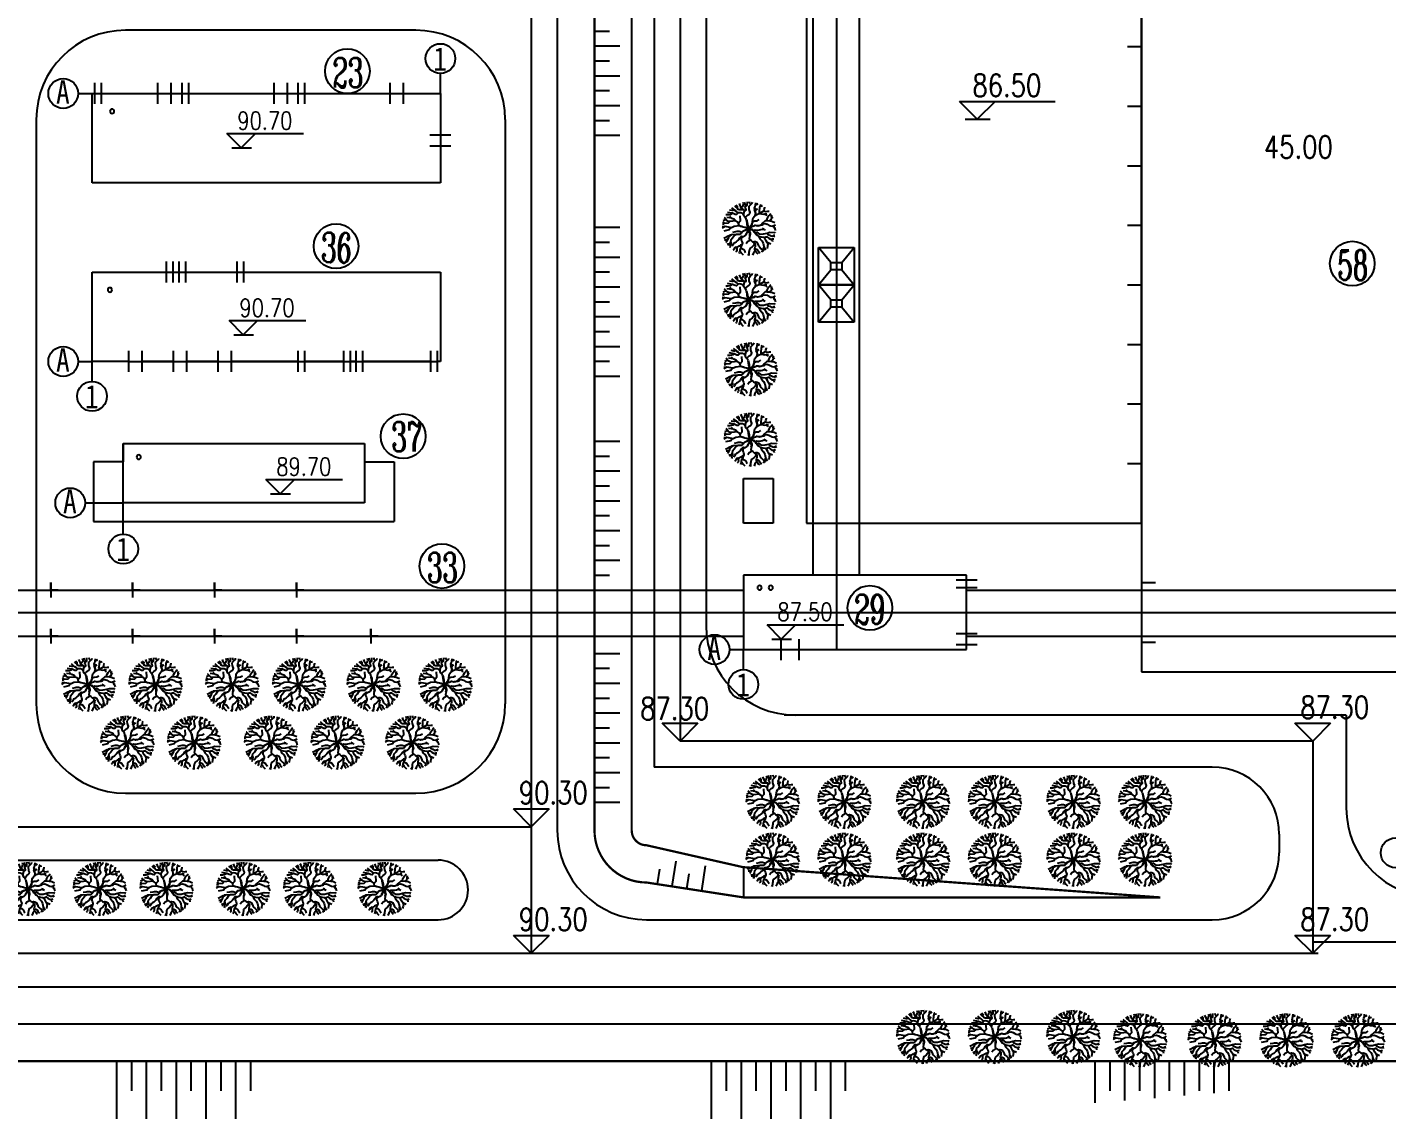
# Model space of a CAD drawing. Extents: x 532522 to 2902776, y -101917278 to 111238625.
# Drawn here: x 2902098.2 to 2902280.8, y 2548981.6 to 2549128.2 of the extents above; entities that cross this region are included whole.
import ezdxf
from ezdxf.enums import TextEntityAlignment as Align

# ---------------------------------------------------------------- set-up
doc = ezdxf.new("R2010")
doc.units = 0
doc.header["$LTSCALE"] = 1000
doc.header["$MEASUREMENT"] = 0
doc.linetypes.add('DASHDOT', pattern=[1, 0.5, -0.25, 0, -0.25])
doc.linetypes.add('DASHED', pattern=[19.05, 12.7, -6.35])
for name, color, linetype in [('1', 7, 'CONTINUOUS'), ('34', 7, 'CONTINUOUS'), ('NEW字', 2, 'CONTINUOUS'), ('NEW编号', 2, 'CONTINUOUS'), ('边坡', 3, 'CONTINUOUS'), ('道路', 5, 'CONTINUOUS')]:
    doc.layers.add(name, color=color, linetype=linetype)
doc.styles.add('_COMPLEX', font='COMPLEX.shx', dxfattribs={"width": 0.6})
doc.styles.add('BIGFONT', font='', dxfattribs={"width": 0.75})
doc.styles.add('DIM_FONT', font='SIMPLEX.shx', dxfattribs={"width": 0.8})
doc.styles.get('BIGFONT').set_extended_font_data('SimSun')

# ---------------------------------------------------------------- blocks, each defined once
blk = doc.blocks.new('VEGTRE')
at = {"layer": '34', "color": 95, "linetype": 'Continuous'}
for p, q in [((-8.528, 0.012), (-9.251, 0.386)), ((0.118, -8.826), (0.14, -9.251)), ((3.566, -7.88), (3.93, -8.367))]:
    blk.add_line(p, q, dxfattribs=at)
for points in [[(-5.516, 2.354), (-5.718, 2.925), (-6.014, 3.369), (-6.482, 4.138), (-6.364, 4.405), (-6.573, 4.79), (-7.162, 5.174), (-7.426, 5.518)], [(-4.4, 6.349), (-5.149, 6.149), (-5.738, 6.297), (-6.573, 6.509)], [(-2.28, 1.166), (-2.28, 1.166), (-2.588, 1.561), (-2.851, 2.005), (-2.762, 2.39), (-2.79, 2.715), (-3.321, 3.217), (-3.913, 3.602), (-4.236, 3.99), (-4.562, 4.344), (-4.855, 4.817), (-5.062, 5.113), (-5.651, 5.497), (-6.065, 5.795)], [(-2.046, 4.279), (-2.4, 4.964), (-3.287, 5.585), (-3.964, 6.236), (-4.882, 6.473), (-5.323, 6.918), (-5.978, 7.056)], [(-5.323, 6.918), (-5.362, 7.246), (-5.46, 7.463)], [(-2.195, 6.115), (-2.574, 6.648), (-3.106, 7.036), (-3.4, 7.185), (-3.962, 7.479), (-4.61, 7.805), (-4.773, 7.915)], [(-3.752, 7.369), (-3.99, 8.041), (-3.988, 8.338)], [(-2.021, 2.95), (-2.046, 4.279), (-2.195, 6.115), (-2.229, 6.518), (-2.46, 6.863), (-3.385, 8.6)], [(-1.333, 2.385), (-1.014, 3.395), (-1.014, 4.191), (-1.128, 4.636), (-1.306, 5.585)], [(0.397, 6.077), (-0.091, 6.602), (-0.424, 6.73), (-0.829, 8.612)], [(0.749, 8.303), (0.417, 8.867), (0.067, 9.236)], [(0.754, 9.176), (0.786, 8.248), (0.421, 5.99), (0.879, 5.048), (1.021, 3.397), (1.745, 3.549), (2.297, 4.056), (2.627, 4.528), (2.402, 6.574), (1.892, 7.12), (1.776, 8.509), (1.535, 8.749), (1.489, 9.113)], [(1.776, 8.509), (2.094, 8.662), (2.303, 8.938)], [(2.4, 6.569), (2.605, 7.267), (2.93, 7.679), (3.581, 8.303), (3.658, 8.472)], [(2.626, 4.535), (3.13, 4.899), (3.487, 5.697), (3.694, 6.082), (4.2, 6.525)], [(3.186, 7.925), (2.785, 8.597), (2.653, 8.841)], [(3.694, 6.082), (3.694, 6.585), (3.817, 7.533)], [(4.535, 1.708), (5.166, 2.212), (5.405, 2.749), (5.458, 3.195), (5.405, 3.713), (4.846, 4.231), (4.892, 4.745), (5.303, 5.581), (5.602, 7.304)], [(5.303, 5.581), (5.202, 5.697), (4.995, 6.082), (4.79, 6.494), (4.73, 7.087), (4.699, 7.94)], [(5.405, 3.715), (5.79, 4.156), (6.145, 4.662), (6.412, 4.985), (7.164, 5.812)], [(6.391, 4.959), (6.236, 5.518), (6.236, 5.725), (6.395, 6.648)], [(6.436, 1.643), (6.438, 3.318), (6.576, 3.653), (7.149, 4.036), (7.438, 4.497), (7.838, 4.863)], [(-5.072, -1.937), (-5.316, -1.81), (-5.788, -1.573), (-6.291, -1.097), (-6.762, -0.477), (-7.144, -0.179), (-7.677, -0.092), (-8.21, -0.003), (-9.26, 0.048)], [(-2.826, 2.118), (-3.087, 2.39), (-3.441, 2.687), (-3.737, 2.687), (-4.003, 2.656), (-4.241, 2.538), (-4.446, 2.391), (-5.01, 2.243), (-5.306, 2.273), (-5.778, 2.451), (-6.162, 2.631), (-6.487, 2.807), (-6.99, 3.043), (-7.521, 3.161), (-7.788, 2.985), (-8.085, 2.779), (-8.47, 2.513), (-9.051, 1.949)], [(-7.644, 3.079), (-7.906, 3.251), (-8.291, 3.34), (-8.579, 3.473)], [(-6.774, 2.944), (-6.814, 2.364), (-7.2, 1.771), (-7.88, 1.359), (-8.262, 1.156)], [(-6.48, 4.13), (-6.809, 4.197), (-7.373, 4.169), (-7.785, 4.256), (-8.041, 4.579)], [(-3.964, -0.615), (-4.554, 0.443), (-5.236, 0.966)], [(-2.528, -0.28), (-2.003, -0.333), (-1.532, -0.287), (-1.009, -0.157), (-0.532, 0.043), (-0.487, 0.128), (-0.547, 0.195), (-1.308, 0.535), (-1.732, 0.759), (-2.28, 1.166)], [(-1.836, 0.836), (-1.532, 0.733), (-1.116, 0.535), (-0.728, 0.366), (-0.39, 0.222), (-0.308, 0.227), (-0.28, 0.318), (-0.409, 0.672), (-0.636, 1.292), (-0.851, 1.797), (-0.99, 2.038), (-1.383, 2.386), (-2.021, 2.95)], [(-1.496, 2.487), (-1.121, 2.253), (-0.85, 2.084), (-0.631, 1.636), (-0.436, 1.202), (-0.25, 0.662), (-0.137, 0.338), (-0.082, 0.263), (0.005, 0.289), (0.087, 0.499), (0.217, 0.862), (0.39, 1.333), (0.535, 1.913), (0.667, 2.463), (0.776, 2.867), (0.944, 3.145)], [(1.021, 3.397), (0.781, 2.621), (0.631, 1.971), (0.446, 1.246), (0.217, 0.503), (0.181, 0.39), (0.227, 0.262), (0.33, 0.248), (0.841, 0.426), (1.405, 0.538), (2.063, 0.638), (2.492, 0.733), (2.858, 0.774)], [(3.063, 0.843), (2.672, 0.708), (2.15, 0.579), (1.579, 0.487), (1.012, 0.402), (0.627, 0.217), (0.272, 0.046), (0.227, -0.01), (0.325, -0.138), (0.631, -0.385), (1.205, -0.844), (1.463, -1.024), (1.971, -1.188)], [(1.682, 3.535), (2.169, 3.304), (2.692, 2.851), (4.438, 2.986)], [(3.063, 0.843), (3.328, 0.935), (3.95, 1.438), (4.453, 1.703), (5.191, 1.733), (5.991, 1.467), (6.227, 1.436), (6.494, 1.703), (6.82, 2.174), (7.145, 2.617), (7.503, 2.795), (8.005, 3.031), (8.622, 3.282)], [(3.581, 1.14), (4.067, 0.995), (4.569, 0.431), (4.892, -0.014), (5.277, -0.369), (5.689, -0.487), (6.222, -0.251), (6.549, -0.162), (7.318, -0.075), (7.703, -0.106), (8.205, -0.578), (8.704, -1.142), (9.144, -1.244)], [(6.128, 1.448), (6.462, 0.903), (6.966, 1.051), (7.379, 1.315), (7.677, 1.108), (8.027, 0.545), (9.212, 0.508)], [(7.15, 4.038), (7.415, 3.92), (7.622, 3.862), (8.115, 4.385)], [(7.313, 2.699), (7.617, 2.232), (7.971, 1.997), (8.477, 1.877), (9.005, 2.002)], [(7.607, 1.156), (7.822, 1.138), (8.238, 1.197), (9.109, 1.462)], [(-7.533, -2.133), (-7.918, -1.867), (-8.39, -1.542), (-9.183, -1.21)], [(-3.385, -0.159), (-3.45, -0.154), (-3.774, -0.39), (-4.101, -0.774), (-4.337, -1.041), (-4.516, -1.246), (-4.752, -1.574), (-4.959, -1.839), (-5.168, -2.015), (-5.405, -2.164), (-5.937, -2.133), (-6.203, -2.133), (-6.619, -2.015), (-6.913, -1.957), (-7.178, -1.985), (-7.475, -2.075), (-7.713, -2.311), (-7.978, -2.46), (-8.333, -2.696), (-8.744, -3.056)], [(-6.979, -1.964), (-6.973, -2.342), (-7.031, -2.636), (-7.27, -3.021), (-7.773, -3.287), (-8.159, -3.523), (-8.431, -3.836)], [(-7.467, -4.788), (-7.696, -4.588), (-8.154, -4.393)], [(-4.544, -1.287), (-4.398, -1.839), (-4.429, -2.313), (-4.667, -2.757), (-5.318, -3.111), (-5.88, -3.318), (-6.326, -3.644), (-6.8, -4.147), (-7.126, -4.528), (-7.364, -4.768), (-7.882, -4.867)], [(-5.373, -7.544), (-4.773, -6.301), (-4.157, -5.926), (-3.485, -5.583), (-3.097, -5.157), (-2.957, -4.362), (-2.723, -3.472), (-3.477, -3.759), (-4.239, -4.508), (-5.019, -4.947), (-6.152, -5.144), (-6.579, -5.092), (-7.516, -5.415)], [(-2.462, -3.179), (-2.137, -2.583), (-1.759, -2.28), (-1.347, -1.979), (-0.903, -1.67), (-0.496, -1.229), (-0.344, -0.944), (-0.215, -0.239), (-0.255, -0.128), (-0.359, -0.106), (-0.985, -0.282), (-1.626, -0.421), (-1.896, -0.446), (-2.446, -0.297), (-2.923, -0.203), (-3.385, -0.159)], [(1.2, -4.123), (0.961, -3.593), (0.913, -3.108), (0.897, -2.942), (0.997, -2.662), (1.092, -2.21), (0.831, -1.764), (0.703, -1.215), (0.494, -0.85), (0.212, -0.451), (0.109, -0.39), (0.005, -0.414), (-0.07, -0.533), (-0.188, -1.003), (-0.224, -1.147), (-0.641, -1.614), (-0.865, -1.855), (-1.516, -2.27), (-2.173, -2.856), (-2.723, -3.472)], [(-1.516, -2.27), (-1.195, -2.785), (-1.891, -3.706), (-1.81, -5.097), (-1.538, -6.27), (-1.277, -7.256), (-1.383, -8.903), (-1.521, -9.106)], [(-0.641, -1.614), (-0.465, -2.169), (-0.497, -3.026), (-0.439, -3.619), (-0.352, -4.121), (-0.147, -4.685), (-0.354, -5.393), (-0.503, -5.629)], [(2.289, -1.251), (1.369, -1.07), (0.949, -0.757), (0.272, -0.338), (0.525, -0.728), (0.745, -1.07), (0.821, -1.393), (0.979, -1.87), (1.191, -2.229), (0.985, -3.046), (1.251, -4.369)], [(1.251, -4.369), (1.333, -4.685), (1.627, -4.952), (1.744, -5.662), (1.535, -6.342), (1.12, -6.993), (0.913, -7.436), (0.851, -8.029), (1.145, -8.826), (1.335, -9.154)], [(1.263, -4.424), (1.868, -4.687), (2.81, -5.721), (2.749, -6.195), (2.682, -7.19), (2.651, -7.523), (2.497, -8.152), (2.115, -9.003)], [(2.289, -1.251), (3.273, -1.369), (3.718, -1.47), (4.297, -1.908), (4.509, -2.215), (4.892, -2.778), (5.333, -3.788), (6.144, -5.178), (5.853, -5.723), (5.997, -6.562), (6.022, -7.009)], [(2.289, -1.251), (2.622, -1.988), (2.668, -2.896), (3.077, -3.598)], [(4.509, -2.215), (5.359, -2.379), (5.863, -2.203), (6.366, -1.908), (7.164, -2.383)], [(5.241, -3.574), (5.089, -4.362), (5, -4.954), (5.115, -5.487), (5.232, -6.168)], [(5.333, -3.788), (5.653, -3.624), (6.273, -3.682), (6.894, -3.744), (7.456, -3.773), (7.75, -4.07), (7.93, -4.732)], [(5.964, -2.144), (6.308, -2.441), (6.776, -3.034)], [(6.708, -2.111), (7.077, -1.968), (7.61, -2.147), (8.109, -2.292), (8.918, -2.378)], [(7.605, -3.921), (7.841, -3.892), (8.226, -4.07), (8.258, -4.132)], [(8.046, -2.275), (8.258, -2.65), (8.658, -3.2)], [(8.268, -0.651), (8.617, -0.311), (9.226, -0.229)], [(-6.154, -5.144), (-6.419, -5.388), (-6.862, -5.537), (-7.209, -5.815)], [(-4.773, -6.301), (-5.475, -6.544), (-6.005, -6.426), (-6.809, -6.28)], [(-3.675, -7.646), (-4, -8.051), (-4.462, -8.113)], [(-3.097, -5.157), (-2.87, -5.896), (-2.783, -6.162), (-3.316, -6.841), (-3.614, -7.403), (-3.703, -7.757), (-3.526, -8.173), (-3.497, -8.573)], [(-2.456, -8.492), (-2.67, -8.706), (-2.846, -8.81)], [(-1.538, -6.27), (-2.044, -6.574), (-2.251, -7.198), (-2.549, -7.67), (-2.579, -8.113), (-2.521, -8.379), (-2.316, -8.733), (-2.277, -8.973)], [(1.041, -8.544), (0.436, -8.59), (0.079, -8.856), (-0.393, -9.062), (-0.711, -9.226)], [(-0.179, -4.798), (-0.06, -4.862), (0.297, -5.039)], [(2.682, -7.164), (3.128, -7.675), (3.544, -7.882), (4.135, -7.851), (4.62, -8.005)], [(2.749, -6.195), (3.569, -6.393), (4.232, -6.769), (4.728, -7.321), (4.964, -7.379), (5.123, -7.651)], [(5.062, -5.236), (4.879, -5.692), (4.463, -6.137)], [(6.144, -5.179), (6.595, -5.251), (7.246, -5.46), (7.42, -5.497)]]:
    blk.add_lwpolyline(points, dxfattribs=at)

msp = doc.modelspace()

# ---------------------------------------------------------------- linework, layer by layer
at = {"layer": '1', "color": 255, "linetype": 'Continuous'}
for p, q in [((2902202.87, 2549189.63), (2902202.87, 2549061.63)), ((2902247.87, 2549061.63), (2902247.87, 2549189.63)), ((2902203.72, 2549181.63), (2902203.72, 2549054.63)), ((2902209.92, 2549181.63), (2902209.92, 2549054.63)), ((2902247.87, 2549173.63), (2902247.87, 2549041.63)), ((2902246, 2549125.63), (2902247.87, 2549125.63)), ((2902153.67, 2549119.33), (2902153.67, 2549122.02)), ((2902105, 2549119.33), (2902106.87, 2549119.33)), ((2902106.87, 2549107.33), (2902106.87, 2549119.33)), ((2902106.87, 2549119.33), (2902107.26, 2549119.33)), ((2902107.26, 2549117.92), (2902107.26, 2549120.75)), ((2902107.26, 2549119.33), (2902148.72, 2549119.33)), ((2902108.16, 2549117.92), (2902108.16, 2549120.75)), ((2902108.16, 2549119.33), (2902115.72, 2549119.33)), ((2902115.72, 2549117.92), (2902115.72, 2549120.75)), ((2902117.52, 2549117.92), (2902117.52, 2549120.75)), ((2902117.52, 2549119.33), (2902118.96, 2549119.33)), ((2902118.96, 2549117.92), (2902118.96, 2549120.75)), ((2902119.86, 2549117.92), (2902119.86, 2549120.75)), ((2902119.86, 2549119.33), (2902131.32, 2549119.33)), ((2902131.32, 2549117.92), (2902131.32, 2549120.75)), ((2902133.12, 2549117.92), (2902133.12, 2549120.75)), ((2902133.12, 2549119.33), (2902134.56, 2549119.33)), ((2902134.56, 2549117.92), (2902134.56, 2549120.75)), ((2902135.46, 2549117.92), (2902135.46, 2549120.75)), ((2902135.46, 2549119.33), (2902146.92, 2549119.33)), ((2902146.92, 2549117.92), (2902146.92, 2549120.75)), ((2902148.72, 2549117.92), (2902148.72, 2549120.75)), ((2902148.72, 2549119.33), (2902153.67, 2549119.33)), ((2902153.67, 2549119.33), (2902153.67, 2549113.78)), ((2902246, 2549117.63), (2902247.87, 2549117.63)), ((2902152.25, 2549113.78), (2902155.09, 2549113.78)), ((2902153.67, 2549113.78), (2902153.67, 2549112.28)), ((2902152.25, 2549112.28), (2902155.09, 2549112.28)), ((2902153.67, 2549112.28), (2902153.67, 2549107.33)), ((2902246, 2549109.63), (2902247.87, 2549109.63)), ((2902153.67, 2549107.33), (2902106.87, 2549107.33)), ((2902246, 2549101.63), (2902247.87, 2549101.63)), ((2902206.12, 2549096.63), (2902204.47, 2549098.63)), ((2902204.47, 2549093.63), (2902204.47, 2549098.63)), ((2902204.47, 2549098.63), (2902206.87, 2549098.63)), ((2902206.87, 2549098.63), (2902209.27, 2549098.63)), ((2902207.62, 2549096.63), (2902209.27, 2549098.63)), ((2902209.27, 2549098.63), (2902209.27, 2549093.63)), ((2902116.89, 2549093.92), (2902116.89, 2549096.75)), ((2902117.79, 2549093.92), (2902117.79, 2549096.75)), ((2902118.57, 2549093.92), (2902118.57, 2549096.75)), ((2902119.47, 2549093.92), (2902119.47, 2549096.75)), ((2902126.37, 2549093.92), (2902126.37, 2549096.75)), ((2902127.27, 2549093.92), (2902127.27, 2549096.75)), ((2902204.47, 2549093.63), (2902206.12, 2549095.63)), ((2902206.12, 2549095.63), (2902206.12, 2549096.63)), ((2902206.12, 2549096.63), (2902206.87, 2549096.63)), ((2902207.62, 2549095.63), (2902206.12, 2549095.63)), ((2902206.87, 2549096.63), (2902207.62, 2549096.63)), ((2902207.62, 2549096.63), (2902207.62, 2549095.63)), ((2902207.62, 2549095.63), (2902209.27, 2549093.63)), ((2902106.87, 2549083.33), (2902106.87, 2549095.33)), ((2902106.87, 2549095.33), (2902116.89, 2549095.33)), ((2902116.89, 2549095.33), (2902127.27, 2549095.33)), ((2902117.79, 2549095.33), (2902118.57, 2549095.33)), ((2902119.47, 2549095.33), (2902126.37, 2549095.33)), ((2902127.27, 2549095.33), (2902153.67, 2549095.33)), ((2902153.67, 2549095.33), (2902153.67, 2549083.33)), ((2902206.12, 2549091.63), (2902204.47, 2549093.63)), ((2902204.47, 2549088.63), (2902204.47, 2549093.63)), ((2902204.47, 2549093.63), (2902206.87, 2549093.63)), ((2902209.27, 2549093.63), (2902204.47, 2549093.63)), ((2902206.87, 2549093.63), (2902209.27, 2549093.63)), ((2902207.62, 2549091.63), (2902209.27, 2549093.63)), ((2902209.27, 2549093.63), (2902209.27, 2549088.63)), ((2902246, 2549093.63), (2902247.87, 2549093.63)), ((2902204.47, 2549088.63), (2902206.12, 2549090.63)), ((2902206.12, 2549090.63), (2902206.12, 2549091.63)), ((2902206.12, 2549091.63), (2902206.87, 2549091.63)), ((2902207.62, 2549090.63), (2902206.12, 2549090.63)), ((2902206.87, 2549091.63), (2902207.62, 2549091.63)), ((2902207.62, 2549091.63), (2902207.62, 2549090.63)), ((2902207.62, 2549090.63), (2902209.27, 2549088.63)), ((2902209.27, 2549088.63), (2902204.47, 2549088.63)), ((2902111.82, 2549081.92), (2902111.82, 2549084.75)), ((2902113.62, 2549081.92), (2902113.62, 2549084.75)), ((2902117.82, 2549081.92), (2902117.82, 2549084.75)), ((2902119.62, 2549081.92), (2902119.62, 2549084.75)), ((2902123.82, 2549081.92), (2902123.82, 2549084.75)), ((2902125.62, 2549081.92), (2902125.62, 2549084.75)), ((2902134.56, 2549081.92), (2902134.56, 2549084.75)), ((2902135.46, 2549081.92), (2902135.46, 2549084.75)), ((2902140.68, 2549081.92), (2902140.68, 2549084.75)), ((2902141.58, 2549081.92), (2902141.58, 2549084.75)), ((2902142.36, 2549081.92), (2902142.36, 2549084.75)), ((2902143.26, 2549081.92), (2902143.26, 2549084.75)), ((2902152.38, 2549081.92), (2902152.38, 2549084.75)), ((2902153.28, 2549081.92), (2902153.28, 2549084.75)), ((2902246, 2549085.63), (2902247.87, 2549085.63)), ((2902105, 2549083.33), (2902106.87, 2549083.33)), ((2902106.87, 2549080.65), (2902106.87, 2549083.33)), ((2902111.82, 2549083.33), (2902106.87, 2549083.33)), ((2902111.82, 2549083.33), (2902153.28, 2549083.33)), ((2902117.82, 2549083.33), (2902113.62, 2549083.33)), ((2902123.82, 2549083.33), (2902119.62, 2549083.33)), ((2902134.56, 2549083.33), (2902125.62, 2549083.33)), ((2902140.68, 2549083.33), (2902135.46, 2549083.33)), ((2902142.36, 2549083.33), (2902141.58, 2549083.33)), ((2902152.38, 2549083.33), (2902143.26, 2549083.33)), ((2902153.67, 2549083.33), (2902153.28, 2549083.33)), ((2902246, 2549077.63), (2902247.87, 2549077.63)), ((2902111.07, 2549072.33), (2902111.07, 2549069.83)), ((2902111.07, 2549064.33), (2902111.07, 2549072.33)), ((2902111.07, 2549072.33), (2902143.47, 2549072.33)), ((2902143.47, 2549072.33), (2902143.47, 2549069.83)), ((2902143.47, 2549072.33), (2902143.47, 2549064.33)), ((2902111.07, 2549069.83), (2902107.07, 2549069.83)), ((2902107.07, 2549069.83), (2902107.07, 2549061.83)), ((2902143.47, 2549069.83), (2902147.47, 2549069.83)), ((2902147.47, 2549069.83), (2902147.47, 2549061.83)), ((2902246, 2549069.63), (2902247.87, 2549069.63)), ((2902194.37, 2549061.63), (2902194.37, 2549067.63)), ((2902194.37, 2549067.63), (2902198.37, 2549067.63)), ((2902198.37, 2549067.63), (2902198.37, 2549061.63)), ((2902105.94, 2549064.33), (2902111.07, 2549064.33)), ((2902111.07, 2549060.14), (2902111.07, 2549064.33)), ((2902143.47, 2549064.33), (2902111.07, 2549064.33)), ((2902107.07, 2549061.83), (2902147.47, 2549061.83)), ((2902198.37, 2549061.63), (2902194.37, 2549061.63)), ((2902202.87, 2549061.63), (2902247.87, 2549061.63)), ((2902246, 2549061.63), (2902247.87, 2549061.63)), ((2902201.37, 2549054.63), (2902194.37, 2549054.63)), ((2902194.37, 2549054.63), (2902194.37, 2549044.63)), ((2902222.96, 2549053.99), (2902225.79, 2549053.99)), ((2902224.37, 2549052.99), (2902224.37, 2549053.99)), ((2902247.87, 2549053.63), (2902249.75, 2549053.63)), ((2902073.87, 2549052.63), (2902160.87, 2549052.63)), ((2902222.96, 2549052.99), (2902225.79, 2549052.99)), ((2902224.37, 2549052.63), (2902247.87, 2549052.63)), ((2902247.87, 2549052.63), (2902337.87, 2549052.63)), ((2902073.87, 2549046.43), (2902160.87, 2549046.43)), ((2902222.96, 2549046.8), (2902225.79, 2549046.8)), ((2902224.37, 2549045.3), (2902224.37, 2549046.8)), ((2902224.37, 2549046.43), (2902247.87, 2549046.43)), ((2902247.87, 2549046.43), (2902337.87, 2549046.43)), ((2902192.5, 2549044.63), (2902194.37, 2549044.63)), ((2902194.37, 2549041.95), (2902194.37, 2549044.63)), ((2902194.37, 2549044.63), (2902199.47, 2549044.63)), ((2902199.47, 2549043.22), (2902199.47, 2549046.05)), ((2902199.47, 2549044.63), (2902201.87, 2549044.63)), ((2902201.87, 2549043.22), (2902201.87, 2549046.05)), ((2902222.96, 2549045.3), (2902225.79, 2549045.3)), ((2902247.87, 2549045.63), (2902249.75, 2549045.63)), ((2902247.87, 2549041.63), (2902292.87, 2549041.63))]:
    msp.add_line(p, q, dxfattribs=at)
at = {"layer": '1', "color": 255}
for p, q in [((2902101.32, 2549052.63), (2902101.32, 2549053.63)), ((2902101.32, 2549053.63), (2902101.32, 2549051.63)), ((2902112.32, 2549052.63), (2902112.32, 2549053.63)), ((2902112.32, 2549053.63), (2902112.32, 2549051.63)), ((2902123.32, 2549052.63), (2902123.32, 2549053.63)), ((2902123.32, 2549053.63), (2902123.32, 2549051.63)), ((2902134.32, 2549052.63), (2902134.32, 2549053.63)), ((2902134.32, 2549053.63), (2902134.32, 2549051.63)), ((2902224.37, 2549054.63), (2902201.37, 2549054.63)), ((2902224.37, 2549053.99), (2902224.37, 2549054.63)), ((2902100.32, 2549052.63), (2902102.32, 2549052.63)), ((2902102.32, 2549052.63), (2902101.32, 2549052.63)), ((2902111.32, 2549052.63), (2902113.32, 2549052.63)), ((2902113.32, 2549052.63), (2902112.32, 2549052.63)), ((2902122.32, 2549052.63), (2902124.32, 2549052.63)), ((2902124.32, 2549052.63), (2902123.32, 2549052.63)), ((2902133.32, 2549052.63), (2902135.32, 2549052.63)), ((2902135.32, 2549052.63), (2902134.32, 2549052.63)), ((2902224.37, 2549046.8), (2902224.37, 2549052.99)), ((2902100.32, 2549046.43), (2902102.32, 2549046.43)), ((2902101.32, 2549046.43), (2902101.32, 2549047.43)), ((2902101.32, 2549047.43), (2902101.32, 2549045.43)), ((2902102.32, 2549046.43), (2902101.32, 2549046.43)), ((2902111.32, 2549046.43), (2902113.32, 2549046.43)), ((2902112.32, 2549046.43), (2902112.32, 2549047.43)), ((2902112.32, 2549047.43), (2902112.32, 2549045.43)), ((2902113.32, 2549046.43), (2902112.32, 2549046.43)), ((2902122.32, 2549046.43), (2902124.32, 2549046.43)), ((2902123.32, 2549046.43), (2902123.32, 2549047.43)), ((2902123.32, 2549047.43), (2902123.32, 2549045.43)), ((2902124.32, 2549046.43), (2902123.32, 2549046.43)), ((2902133.32, 2549046.43), (2902135.32, 2549046.43)), ((2902134.32, 2549046.43), (2902134.32, 2549047.43)), ((2902134.32, 2549047.43), (2902134.32, 2549045.43)), ((2902135.32, 2549046.43), (2902134.32, 2549046.43)), ((2902143.32, 2549046.43), (2902145.32, 2549046.43)), ((2902144.32, 2549046.43), (2902144.32, 2549047.43)), ((2902144.32, 2549047.43), (2902144.32, 2549045.43)), ((2902145.32, 2549046.43), (2902144.32, 2549046.43)), ((2902194.37, 2549044.63), (2902199.47, 2549044.63)), ((2902201.87, 2549044.63), (2902224.37, 2549044.63)), ((2902224.37, 2549044.63), (2902224.37, 2549045.3))]:
    msp.add_line(p, q, dxfattribs=at)
at = {"layer": '1', "color": 255, "linetype": 'DASHED', "ltscale": 0.02}
for p, q in [((2902160.87, 2549052.63), (2902194.37, 2549052.63)), ((2902160.87, 2549046.43), (2902194.37, 2549046.43))]:
    msp.add_line(p, q, dxfattribs=at)
at = {"layer": '1', "color": 1, "linetype": 'Continuous'}
msp.add_line((2902410.87, 2548994.33), (2901873.37, 2548994.33), dxfattribs=at)
at = {"layer": '1', "color": 255, "linetype": 'DASHDOT', "ltscale": 2}
for points in [[(2902206.87, 2549181.63), (2902206.87, 2549044.63)], [(2901984.87, 2549049.63), (2902337.87, 2549049.63)]]:
    msp.add_lwpolyline(points, dxfattribs=at)
at = {"layer": '1', "color": 255, "linetype": 'Continuous'}
for centre in [(2902153.67, 2549124.02), (2902103, 2549119.33), (2902103, 2549083.33), (2902106.87, 2549078.65), (2902103.94, 2549064.33), (2902111.07, 2549058.14), (2902190.5, 2549044.63), (2902194.37, 2549039.95), (2902282, 2549017.33)]:
    msp.add_circle(centre, 2, dxfattribs=at)
for centre, start, end in [((2902109.57, 2549116.95), 0, 180), ((2902109.57, 2549116.95), 180, 0), ((2902109.27, 2549092.95), 0, 180), ((2902109.27, 2549092.95), 180, 0), ((2902113.15, 2549070.49), 0, 180), ((2902113.15, 2549070.49), 180, 0), ((2902196.56, 2549052.93), 0, 180), ((2902196.56, 2549052.93), 180, 0), ((2902198.05, 2549052.93), 0, 180), ((2902198.05, 2549052.93), 180, 0)]:
    msp.add_arc(centre, 0.291, start, end, dxfattribs=at)
at = {"layer": 'NEW字', "color": 255}
for p, q in [((2902223.4, 2549118.26), (2902228.2, 2549118.26)), ((2902225.8, 2549115.86), (2902223.4, 2549118.26)), ((2902225.8, 2549118.26), (2902236.27, 2549118.26)), ((2902228.2, 2549118.26), (2902225.8, 2549115.86)), ((2902224.19, 2549115.86), (2902227.52, 2549115.86)), ((2902124.99, 2549113.94), (2902128.83, 2549113.94)), ((2902126.91, 2549112.02), (2902124.99, 2549113.94)), ((2902126.91, 2549113.94), (2902135.29, 2549113.94)), ((2902128.83, 2549113.94), (2902126.91, 2549112.02)), ((2902125.63, 2549112.02), (2902128.29, 2549112.02)), ((2902125.27, 2549088.82), (2902129.11, 2549088.82)), ((2902127.19, 2549086.9), (2902125.27, 2549088.82)), ((2902127.19, 2549088.82), (2902135.57, 2549088.82)), ((2902129.11, 2549088.82), (2902127.19, 2549086.9)), ((2902125.9, 2549086.9), (2902128.57, 2549086.9)), ((2902130.23, 2549067.48), (2902134.07, 2549067.48)), ((2902132.15, 2549065.56), (2902130.23, 2549067.48)), ((2902132.15, 2549067.48), (2902140.52, 2549067.48)), ((2902134.07, 2549067.48), (2902132.15, 2549065.56)), ((2902130.86, 2549065.56), (2902133.53, 2549065.56)), ((2902197.55, 2549047.97), (2902201.39, 2549047.97)), ((2902199.47, 2549046.05), (2902197.55, 2549047.97)), ((2902199.47, 2549047.97), (2902207.85, 2549047.97)), ((2902201.39, 2549047.97), (2902199.47, 2549046.05)), ((2902198.19, 2549046.05), (2902200.85, 2549046.05)), ((2902183.47, 2549034.73), (2902188.27, 2549034.73)), ((2902185.87, 2549032.33), (2902183.47, 2549034.73)), ((2902188.27, 2549034.73), (2902185.87, 2549032.33)), ((2902268.47, 2549034.73), (2902273.27, 2549034.73)), ((2902270.87, 2549032.33), (2902268.47, 2549034.73)), ((2902273.27, 2549034.73), (2902270.87, 2549032.33)), ((2902163.47, 2549023.23), (2902168.27, 2549023.23)), ((2902165.87, 2549020.83), (2902163.47, 2549023.23)), ((2902168.27, 2549023.23), (2902165.87, 2549020.83)), ((2902163.47, 2549006.23), (2902168.27, 2549006.23)), ((2902165.87, 2549003.83), (2902163.47, 2549006.23)), ((2902168.27, 2549006.23), (2902165.87, 2549003.83)), ((2902268.47, 2549006.23), (2902273.27, 2549006.23)), ((2902270.87, 2549003.83), (2902268.47, 2549006.23)), ((2902273.27, 2549006.23), (2902270.87, 2549003.83))]:
    msp.add_line(p, q, dxfattribs=at)
at = {"layer": 'NEW编号', "color": 255}
for centre in [(2902141.17, 2549122.33), (2902139.65, 2549098.82), (2902276.18, 2549096.47), (2902148.67, 2549073.29), (2902153.87, 2549055.85), (2902211.38, 2549050.23)]:
    msp.add_circle(centre, 3, dxfattribs=at)
at = {"layer": '边坡', "color": 3}
for p, q in [((2902174.37, 2549127.71), (2902176.39, 2549127.71)), ((2902174.37, 2549125.71), (2902177.79, 2549125.71)), ((2902174.37, 2549123.71), (2902176.39, 2549123.71)), ((2902174.37, 2549121.71), (2902177.79, 2549121.71)), ((2902174.37, 2549119.71), (2902176.39, 2549119.71)), ((2902174.37, 2549117.71), (2902177.79, 2549117.71)), ((2902174.37, 2549115.71), (2902176.39, 2549115.71)), ((2902174.37, 2549113.71), (2902177.79, 2549113.71)), ((2902174.37, 2549101.35), (2902177.79, 2549101.35)), ((2902174.37, 2549099.35), (2902176.39, 2549099.35)), ((2902174.37, 2549097.35), (2902177.79, 2549097.35)), ((2902174.37, 2549095.35), (2902176.39, 2549095.35)), ((2902174.37, 2549093.35), (2902177.79, 2549093.35)), ((2902174.37, 2549091.35), (2902176.39, 2549091.35)), ((2902174.37, 2549089.35), (2902177.79, 2549089.35)), ((2902174.37, 2549087.35), (2902176.39, 2549087.35)), ((2902174.37, 2549085.35), (2902177.79, 2549085.35)), ((2902174.37, 2549083.35), (2902176.39, 2549083.35)), ((2902174.37, 2549081.35), (2902177.79, 2549081.35)), ((2902174.37, 2549072.63), (2902177.79, 2549072.63)), ((2902174.37, 2549070.63), (2902176.39, 2549070.63)), ((2902174.37, 2549068.63), (2902177.79, 2549068.63)), ((2902174.37, 2549066.63), (2902176.39, 2549066.63)), ((2902174.37, 2549064.63), (2902177.79, 2549064.63)), ((2902174.37, 2549062.63), (2902176.39, 2549062.63)), ((2902174.37, 2549060.63), (2902177.79, 2549060.63)), ((2902174.37, 2549058.63), (2902176.39, 2549058.63)), ((2902174.37, 2549056.63), (2902177.79, 2549056.63)), ((2902174.37, 2549054.63), (2902176.39, 2549054.63)), ((2902174.37, 2549052.63), (2902177.79, 2549052.63)), ((2902174.37, 2549044.12), (2902177.79, 2549044.12)), ((2902174.37, 2549042.12), (2902176.39, 2549042.12)), ((2902174.37, 2549040.12), (2902177.79, 2549040.12)), ((2902174.37, 2549038.12), (2902176.39, 2549038.12)), ((2902174.37, 2549036.12), (2902177.79, 2549036.12)), ((2902174.37, 2549034.12), (2902176.39, 2549034.12)), ((2902174.37, 2549032.12), (2902177.79, 2549032.12)), ((2902174.37, 2549030.12), (2902176.39, 2549030.12)), ((2902174.37, 2549028.12), (2902177.79, 2549028.12)), ((2902174.37, 2549026.12), (2902176.39, 2549026.12)), ((2902174.37, 2549024.12), (2902177.79, 2549024.12)), ((2902182.84, 2549013.14), (2902183.15, 2549015.13)), ((2902184.81, 2549012.83), (2902185.35, 2549016.2)), ((2902188.77, 2549012.2), (2902189.3, 2549015.57)), ((2902194.37, 2549015.4), (2902194.37, 2549011.34)), ((2902186.79, 2549012.51), (2902187.11, 2549014.5)), ((2902110.16, 2548989.33), (2902110.16, 2548981.84)), ((2902112.16, 2548989.33), (2902112.16, 2548985.59)), ((2902114.16, 2548989.33), (2902114.16, 2548981.84)), ((2902116.16, 2548989.33), (2902116.16, 2548985.59)), ((2902118.16, 2548989.33), (2902118.16, 2548981.84)), ((2902120.16, 2548989.33), (2902120.16, 2548985.59)), ((2902122.16, 2548989.33), (2902122.16, 2548981.84)), ((2902124.16, 2548989.33), (2902124.16, 2548985.59)), ((2902126.16, 2548989.33), (2902126.16, 2548981.84)), ((2902128.16, 2548989.33), (2902128.16, 2548985.59)), ((2902190.06, 2548989.33), (2902190.06, 2548981.84)), ((2902192.06, 2548989.33), (2902192.06, 2548985.59)), ((2902194.06, 2548989.33), (2902194.06, 2548981.84)), ((2902196.06, 2548989.33), (2902196.06, 2548985.59)), ((2902198.06, 2548989.33), (2902198.06, 2548981.84)), ((2902200.06, 2548989.33), (2902200.06, 2548985.59)), ((2902202.06, 2548989.33), (2902202.06, 2548981.84)), ((2902204.06, 2548989.33), (2902204.06, 2548985.59)), ((2902206.06, 2548989.33), (2902206.06, 2548981.84)), ((2902208.06, 2548989.33), (2902208.06, 2548985.59)), ((2902241.59, 2548989.33), (2902241.59, 2548983.97)), ((2902241.59, 2548989.33), (2902241.59, 2548983.97)), ((2902243.59, 2548989.33), (2902243.59, 2548985.59)), ((2902243.59, 2548989.33), (2902243.59, 2548985.59)), ((2902245.59, 2548989.33), (2902245.59, 2548984.3)), ((2902245.59, 2548989.33), (2902245.59, 2548984.3)), ((2902247.59, 2548989.33), (2902247.59, 2548985.59)), ((2902247.59, 2548989.33), (2902247.59, 2548985.59)), ((2902249.59, 2548989.33), (2902249.59, 2548984.63)), ((2902249.59, 2548989.33), (2902249.59, 2548984.63)), ((2902251.59, 2548989.33), (2902251.59, 2548985.59)), ((2902251.59, 2548989.33), (2902251.59, 2548985.59)), ((2902253.59, 2548989.33), (2902253.59, 2548984.96)), ((2902253.59, 2548989.33), (2902253.59, 2548984.96)), ((2902255.59, 2548989.33), (2902255.59, 2548985.59)), ((2902255.59, 2548989.33), (2902255.59, 2548985.59)), ((2902257.59, 2548989.33), (2902257.59, 2548985.29)), ((2902257.59, 2548989.33), (2902257.59, 2548985.29)), ((2902259.59, 2548989.33), (2902259.59, 2548985.59)), ((2902259.59, 2548989.33), (2902259.59, 2548985.59))]:
    msp.add_line(p, q, dxfattribs=at)
at = {"layer": '边坡', "color": 3, "extrusion": (0.000184419, -0.049437, 0.998777)}
for p, q in [((2902110.16, 2548989.09, 10.19), (2902110.16, 2548981.6, 9.82)), ((2902112.16, 2548989.09, 10.19), (2902112.16, 2548985.34, 10)), ((2902114.16, 2548989.09, 10.19), (2902114.16, 2548981.6, 9.82)), ((2902116.16, 2548989.09, 10.19), (2902116.16, 2548985.34, 10)), ((2902118.16, 2548989.09, 10.19), (2902118.16, 2548981.6, 9.82)), ((2902120.16, 2548989.09, 10.19), (2902120.16, 2548985.34, 10)), ((2902122.16, 2548989.09, 10.19), (2902122.16, 2548981.6, 9.82)), ((2902124.16, 2548989.09, 10.19), (2902124.16, 2548985.34, 10)), ((2902126.16, 2548989.09, 10.19), (2902126.16, 2548981.6, 9.81)), ((2902128.16, 2548989.09, 10.19), (2902128.16, 2548985.34, 10)), ((2902190.06, 2548989.09, 10.17), (2902190.06, 2548981.6, 9.8)), ((2902192.06, 2548989.09, 10.17), (2902192.06, 2548985.34, 9.99)), ((2902194.06, 2548989.09, 10.17), (2902194.06, 2548981.6, 9.8)), ((2902196.06, 2548989.09, 10.17), (2902196.06, 2548985.34, 9.99)), ((2902198.06, 2548989.09, 10.17), (2902198.06, 2548981.6, 9.8)), ((2902200.06, 2548989.09, 10.17), (2902200.06, 2548985.34, 9.99)), ((2902202.06, 2548989.09, 10.17), (2902202.06, 2548981.6, 9.8)), ((2902204.06, 2548989.09, 10.17), (2902204.06, 2548985.34, 9.99)), ((2902206.06, 2548989.09, 10.17), (2902206.06, 2548981.6, 9.8)), ((2902208.06, 2548989.09, 10.17), (2902208.06, 2548985.34, 9.99)), ((2902241.59, 2548989.09, 10.16), (2902241.59, 2548983.73, 9.9)), ((2902241.59, 2548989.09, 10.16), (2902241.59, 2548983.73, 9.9)), ((2902243.59, 2548989.09, 10.16), (2902243.59, 2548985.34, 9.98)), ((2902243.59, 2548989.09, 10.16), (2902243.59, 2548985.34, 9.98)), ((2902245.59, 2548989.09, 10.16), (2902245.59, 2548984.06, 9.91)), ((2902245.59, 2548989.09, 10.16), (2902245.59, 2548984.06, 9.91)), ((2902247.59, 2548989.09, 10.16), (2902247.59, 2548985.34, 9.98)), ((2902247.59, 2548989.09, 10.16), (2902247.59, 2548985.34, 9.98)), ((2902249.59, 2548989.09, 10.16), (2902249.59, 2548984.39, 9.93)), ((2902249.59, 2548989.09, 10.16), (2902249.59, 2548984.39, 9.93)), ((2902251.59, 2548989.09, 10.16), (2902251.59, 2548985.34, 9.98)), ((2902251.59, 2548989.09, 10.16), (2902251.59, 2548985.34, 9.98)), ((2902253.59, 2548989.09, 10.16), (2902253.59, 2548984.72, 9.95)), ((2902253.59, 2548989.09, 10.16), (2902253.59, 2548984.72, 9.95)), ((2902255.59, 2548989.09, 10.16), (2902255.59, 2548985.34, 9.98)), ((2902255.59, 2548989.09, 10.16), (2902255.59, 2548985.34, 9.98)), ((2902257.59, 2548989.09, 10.16), (2902257.59, 2548985.05, 9.96)), ((2902257.59, 2548989.09, 10.16), (2902257.59, 2548985.05, 9.96)), ((2902259.59, 2548989.09, 10.16), (2902259.59, 2548985.34, 9.98)), ((2902259.59, 2548989.09, 10.16), (2902259.59, 2548985.34, 9.98))]:
    msp.add_line(p, q, dxfattribs=at)
at = {"layer": '边坡', "color": 3, "const_width": 0.3, "flags": 128}
for points in [[(2902174.37, 2549274.33), (2902174.37, 2549020.33)], [(2902179.37, 2549269.33), (2902179.37, 2549020.33)], [(2902181.37, 2549018.34), (2902194.38, 2549015.39)], [(2902194.37, 2549015.4), (2902250.37, 2549011.34)], [(2902181.37, 2549013.34), (2902194.38, 2549011.34)], [(2902194.37, 2549011.34), (2902250.37, 2549011.34)]]:
    msp.add_lwpolyline(points, dxfattribs=at)
for points in [[(2902174.37, 2549020.34, 0.414213), (2902181.37, 2549013.34, 0.414213)], [(2902179.37, 2549020.34, 0.414213), (2902181.37, 2549018.34, 0.414213)]]:
    msp.add_lwpolyline(points, format="xyb", dxfattribs=at)
at = {"layer": '边坡', "color": 3, "linetype": 'Continuous', "const_width": 0.3, "flags": 128}
msp.add_lwpolyline([(2901932.74, 2548989.33), (2902414.39, 2548989.33)], dxfattribs=at)
at = {"layer": '道路', "color": 9, "linetype": 'Continuous', "ltscale": 2}
for p, q in [((2902182.37, 2549237.33), (2902182.37, 2549028.83)), ((2902275.37, 2549035.83), (2902199.87, 2549035.83)), ((2902257.37, 2549028.83), (2902182.37, 2549028.83))]:
    msp.add_line(p, q, dxfattribs=at)
at = {"layer": '道路', "color": 4, "linetype": 'DASHDOT', "ltscale": 2}
for p, q in [((2902185.87, 2549235.33), (2902185.87, 2549032.33)), ((2902165.87, 2549199.33), (2902165.87, 2549003.83)), ((2902270.87, 2549032.33), (2902185.87, 2549032.33)), ((2902270.87, 2549032.33), (2902270.87, 2549004.09)), ((2901426.8, 2549020.83), (2902165.87, 2549020.83)), ((2902397.37, 2549005.33), (2902270.87, 2549005.33)), ((2901450.46, 2549003.84), (2902271.6, 2549003.83))]:
    msp.add_line(p, q, dxfattribs=at)
at = {"layer": '道路', "color": 9}
for p, q in [((2902169.37, 2549211.33), (2902169.37, 2549020.34)), ((2901873.37, 2549016.34), (2902153.38, 2549016.34)), ((2901873.37, 2549008.34), (2902153.38, 2549008.34)), ((2902181.37, 2549008.34), (2902257.37, 2549008.34)), ((2901760.87, 2548999.34), (2902403.37, 2548999.34))]:
    msp.add_line(p, q, dxfattribs=at)
at = {"layer": '道路', "color": 255, "linetype": 'Continuous', "ltscale": 2}
for p, q in [((2902189.37, 2549185.83), (2902189.37, 2549047.83)), ((2902275.37, 2549035.83), (2902275.37, 2549023.34)), ((2902266.37, 2549019.83), (2902266.37, 2549017.34))]:
    msp.add_line(p, q, dxfattribs=at)
at = {"layer": '道路', "color": 255, "linetype": 'Continuous', "ltscale": 50}
msp.add_line((2902150.37, 2549127.83), (2902111.37, 2549127.83), dxfattribs=at)
at = {"layer": '道路', "color": 255}
for p, q in [((2902099.37, 2549115.83), (2902099.37, 2549037.33)), ((2902162.37, 2549115.83), (2902162.37, 2549037.33)), ((2902111.37, 2549025.33), (2902150.37, 2549025.33))]:
    msp.add_line(p, q, dxfattribs=at)
at = {"layer": '道路', "color": 255, "linetype": 'Continuous'}
for centre, start, end in [((2902111.37, 2549115.83), 90, 180), ((2902150.37, 2549115.83), 0, 90)]:
    msp.add_arc(centre, 12, start, end, dxfattribs=at)
at = {"layer": '道路', "color": 9, "linetype": 'Continuous', "ltscale": 2}
for centre, radius, start, end in [((2902201.37, 2549047.83), 12, 180, 270), ((2902257.37, 2549019.83), 9, 0, 90)]:
    msp.add_arc(centre, radius, start, end, dxfattribs=at)
at = {"layer": '道路', "color": 255}
for centre, start, end in [((2902111.37, 2549037.33), 180, 270), ((2902150.37, 2549037.33), 270, 0), ((2902287.37, 2549023.34), 180, 270)]:
    msp.add_arc(centre, 12, start, end, dxfattribs=at)
at = {"layer": '道路', "color": 9}
for centre, radius, start, end in [((2902181.37, 2549020.34), 12, 180, 270), ((2902153.38, 2549012.34), 4, 270, 90)]:
    msp.add_arc(centre, radius, start, end, dxfattribs=at)
at = {"layer": '道路', "color": 9, "linetype": 'Continuous'}
msp.add_arc((2902257.37, 2549017.34), 9, 270, 0, dxfattribs=at)

# ---------------------------------------------------------------- block references
at = {"layer": '34', "color": 255, "linetype": 'Continuous', "xscale": 0.3900013038538194, "yscale": 0.3900013038538194, "rotation": 90.00003464162717}
for p in [(2902195.11, 2549101.18), (2902195.11, 2549091.62), (2902195.33, 2549082.29), (2902195.33, 2549072.84), (2902106.39, 2549039.92), (2902115.36, 2549039.92), (2902125.68, 2549039.92), (2902134.65, 2549039.92), (2902144.67, 2549039.92), (2902154.31, 2549039.92), (2902111.58, 2549032.13), (2902120.55, 2549032.13), (2902130.87, 2549032.13), (2902139.84, 2549032.13), (2902149.86, 2549032.13)]:
    msp.add_blockref('VEGTRE', p, dxfattribs=at)
at = {"layer": '34', "color": 95, "linetype": 'Continuous', "xscale": 0.3900013038538194, "yscale": 0.3900013038538194, "rotation": 90.00003464162717}
for p in [(2902198.28, 2549024.17), (2902207.92, 2549024.17), (2902218.48, 2549024.17), (2902228.13, 2549024.17), (2902238.69, 2549024.17), (2902248.33, 2549024.17), (2902198.28, 2549016.41), (2902207.92, 2549016.41), (2902218.48, 2549016.41), (2902228.13, 2549016.41), (2902238.69, 2549016.41), (2902248.33, 2549016.41), (2902098.3, 2549012.49), (2902107.87, 2549012.49), (2902116.85, 2549012.49), (2902127.16, 2549012.49), (2902136.13, 2549012.49), (2902146.15, 2549012.49), (2902218.48, 2548992.61), (2902228.13, 2548992.61), (2902238.67, 2548992.61), (2902247.65, 2548992.16), (2902257.66, 2548992.16), (2902267.31, 2548992.16), (2902276.91, 2548992.16)]:
    msp.add_blockref('VEGTRE', p, dxfattribs=at)

# ---------------------------------------------------------------- texts
at = {"layer": '1', "color": 255, "linetype": 'Continuous', "style": 'BIGFONT', "width": 0.857143}
for p in [(2902152.71, 2549122.4), (2902105.91, 2549077.03), (2902110.11, 2549056.53), (2902193.41, 2549038.33)]:
    msp.add_text('1', height=3.15, rotation=0, dxfattribs=at).set_placement(p)
at = {"layer": '1', "color": 255, "linetype": 'Continuous', "style": 'BIGFONT', "text_generation_flag": 2, "width": 0.857143}
for p in [(2902103.87, 2549117.95), (2902103.87, 2549081.95), (2902104.81, 2549062.95), (2902191.37, 2549043.25)]:
    msp.add_text('A', height=3.15, rotation=360, dxfattribs=at).set_placement(p)
at = {"layer": '1', "color": 255, "linetype": 'Continuous', "style": 'DIM_FONT', "width": 0.8}
msp.add_text('45.00', height=3, dxfattribs=at).set_placement((2902264.3, 2549110.64))
at = {"layer": 'NEW字', "color": 255, "style": 'DIM_FONT', "width": 0.8}
for s, height, p in [('86.50', 3, (2902229.77, 2549120.42)), ('90.70', 2.4, (2902130.09, 2549115.67)), ('90.70', 2.4, (2902130.37, 2549090.54)), ('89.70', 2.4, (2902135.32, 2549069.2)), ('87.50', 2.4, (2902202.65, 2549049.7)), ('87.30', 3, (2902185.14, 2549036.71)), ('87.30', 3, (2902273.82, 2549036.89)), ('90.30', 3, (2902168.83, 2549025.39)), ('90.30', 3, (2902168.83, 2549008.39)), ('87.30', 3, (2902273.82, 2549008.39))]:
    msp.add_text(s, height=height, rotation=0, dxfattribs=at).set_placement(p, align=Align.MIDDLE)
at = {"layer": 'NEW编号', "color": 255, "style": '_COMPLEX', "width": 0.6}
for s, rotation, p in [('23', 0, (2902139.19, 2549120.13)), ('36', 358.5675, (2902137.61, 2549096.67)), ('58', 0, (2902274.19, 2549094.27)), ('37', 0, (2902147.09, 2549071.22)), ('33', 0, (2902151.88, 2549053.65)), ('29', 0, (2902209.28, 2549048.03))]:
    msp.add_text(s, height=4, rotation=rotation, dxfattribs=at).set_placement(p)

doc.saveas('drawing.dxf')
